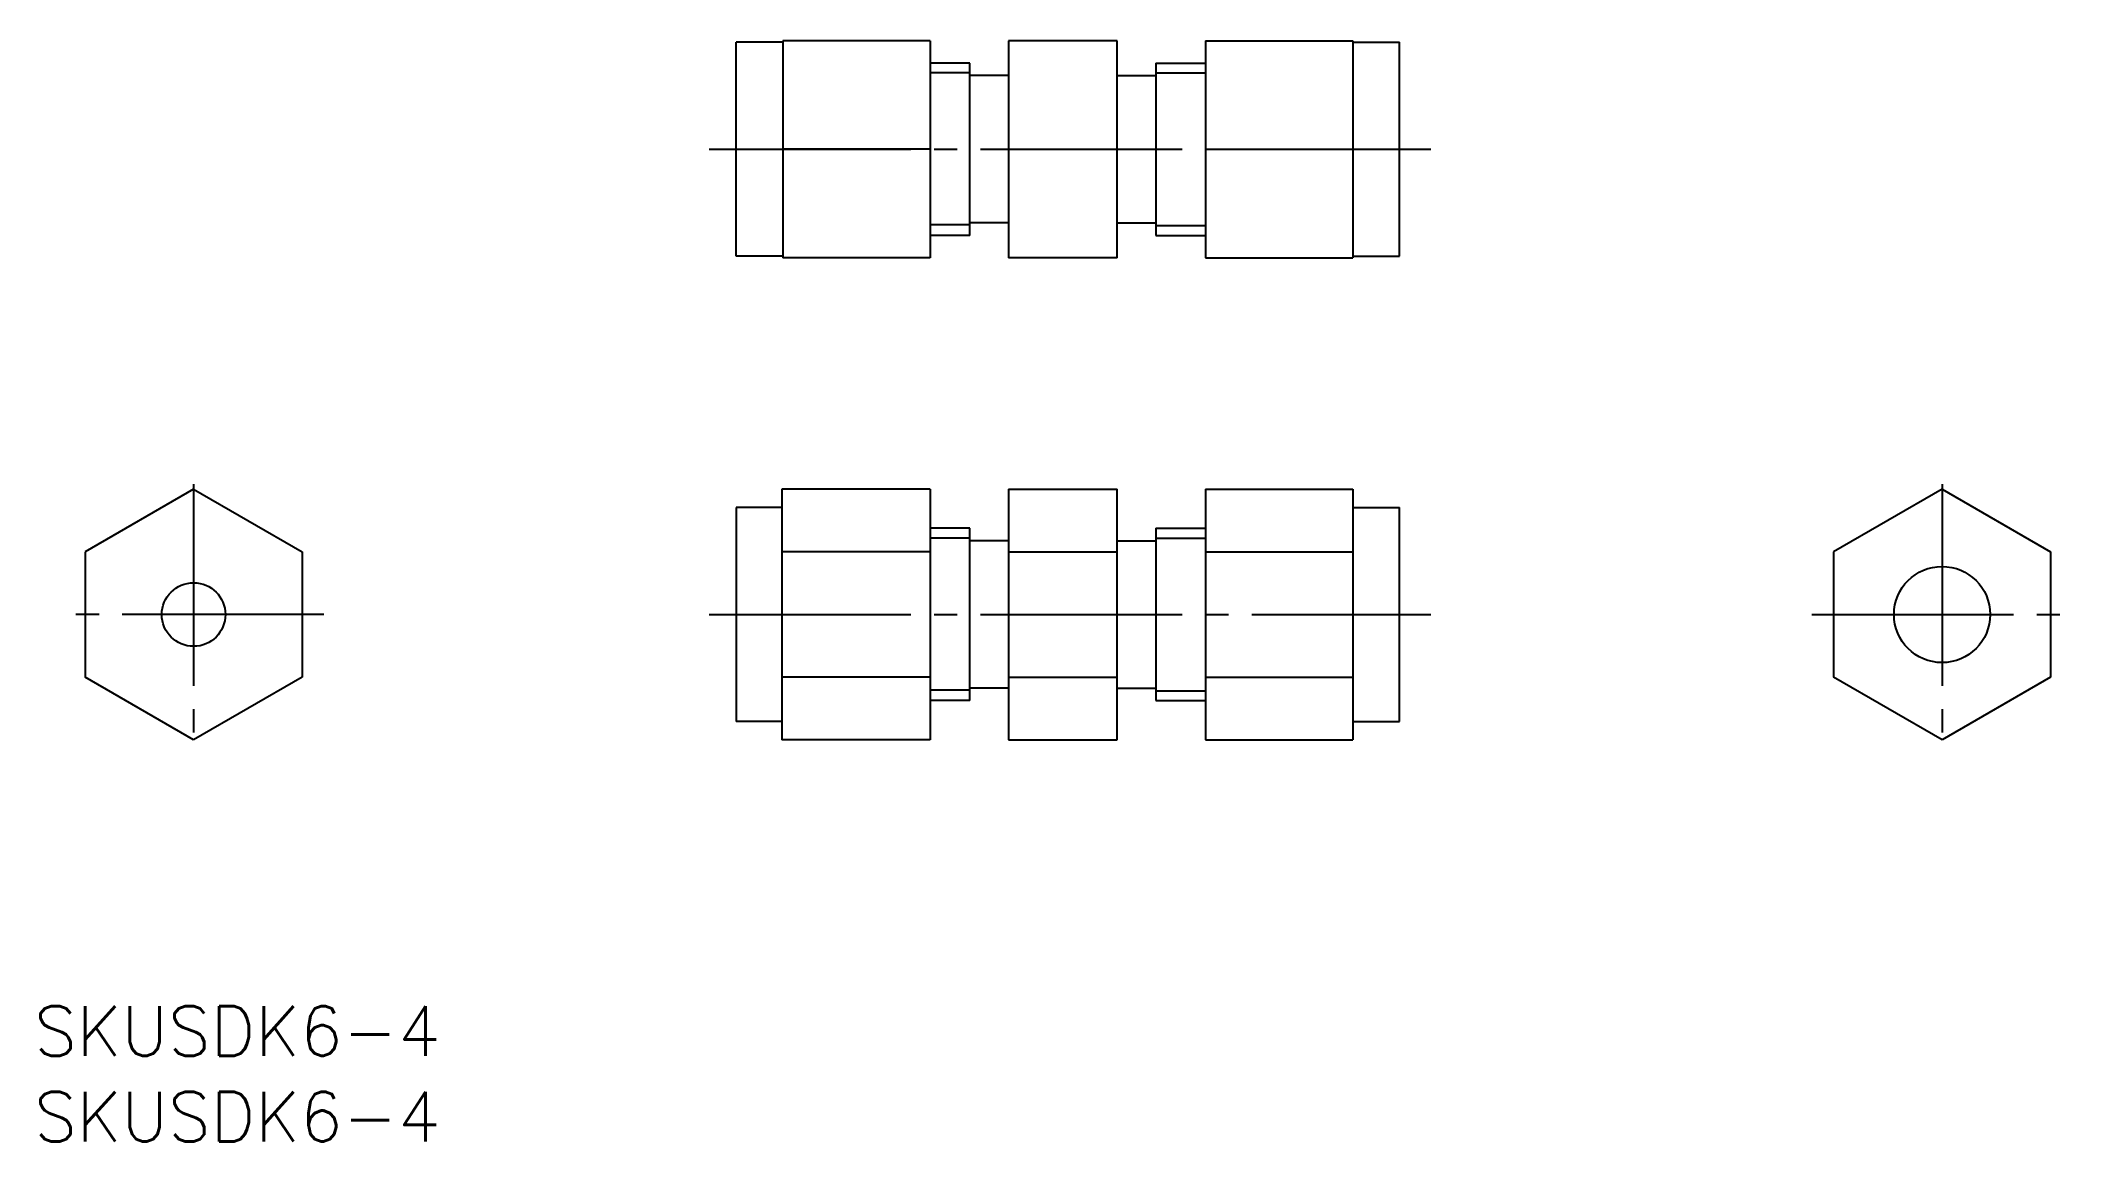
# Model space of a CAD drawing. Extents: x 48 to 179, y 85 to 155.
import ezdxf

# ---------------------------------------------------------------- set-up
doc = ezdxf.new("R2010")
doc.units = 0
doc.linetypes.add('CENTER', pattern=[17.5, 13, -1.5, 1.5, -1.5])
doc.layers.get('0').update_dxf_attribs({"linetype": 'CONTINUOUS'})
doc.layers.add('CENTER', color=1, linetype='CENTER')
doc.styles.get("Standard").update_dxf_attribs({"font": 'txt.shx', "bigfont": 'extfont.shx'})

msp = doc.modelspace()

# ---------------------------------------------------------------- linework, layer by layer
at = {"color": 7, "linetype": 'CONTINUOUS'}
for p, q in [((95.62, 155.39), (92.62, 155.39)), ((92.62, 141.59), (92.62, 155.39)), ((95.62, 155.49), (95.62, 141.49)), ((105.12, 155.49), (95.62, 155.49)), ((105.12, 155.49), (105.12, 141.49)), ((117.18, 155.49), (110.18, 155.49)), ((110.18, 155.49), (110.18, 141.49)), ((117.18, 141.49), (117.18, 155.49)), ((122.88, 155.49), (122.88, 141.49)), ((122.88, 155.49), (132.38, 155.49)), ((132.38, 155.49), (132.38, 141.49)), ((132.38, 155.39), (135.38, 155.39)), ((135.38, 141.59), (135.38, 155.39)), ((107.68, 154.05), (105.12, 154.05)), ((107.68, 142.94), (107.68, 154.05)), ((119.68, 154.05), (119.68, 142.94)), ((119.68, 154.05), (122.88, 154.05)), ((110.18, 153.24), (107.68, 153.24)), ((117.18, 153.24), (119.68, 153.24)), ((105.12, 148.49), (95.62, 148.49)), ((110.18, 148.49), (117.18, 148.49)), ((122.88, 148.49), (132.38, 148.49)), ((107.68, 142.94), (105.12, 142.94)), ((110.18, 143.74), (107.68, 143.74)), ((117.18, 143.74), (119.68, 143.74)), ((119.68, 142.94), (122.88, 142.94)), ((95.62, 141.59), (92.62, 141.59)), ((132.38, 141.59), (135.38, 141.59)), ((105.12, 141.49), (95.62, 141.49)), ((117.18, 141.49), (110.18, 141.49)), ((122.88, 141.49), (132.38, 141.49)), ((57.62, 126.58), (50.62, 122.54)), ((57.62, 126.58), (64.62, 122.54)), ((105.12, 126.58), (95.56, 126.58)), ((95.56, 126.58), (95.56, 110.41)), ((105.12, 126.58), (105.12, 110.41)), ((110.18, 126.58), (110.18, 110.41)), ((110.18, 126.58), (117.18, 126.58)), ((117.18, 110.41), (117.18, 126.58)), ((122.88, 126.58), (122.88, 110.41)), ((122.88, 126.58), (132.38, 126.58)), ((132.38, 126.58), (132.38, 110.41)), ((170.38, 126.58), (163.38, 122.54)), ((170.38, 126.58), (177.38, 122.54)), ((95.56, 125.39), (92.62, 125.39)), ((92.62, 125.39), (92.62, 111.59)), ((132.38, 125.39), (135.38, 125.39)), ((135.38, 111.59), (135.38, 125.39)), ((107.68, 124.05), (105.12, 124.05)), ((107.68, 112.94), (107.68, 124.05)), ((110.18, 123.24), (107.68, 123.24)), ((117.18, 123.24), (119.68, 123.24)), ((119.68, 124.05), (122.88, 124.05)), ((119.68, 124.05), (119.68, 112.94)), ((50.62, 122.54), (50.62, 114.45)), ((64.62, 122.54), (64.62, 114.45)), ((105.12, 122.54), (95.56, 122.54)), ((110.18, 122.54), (117.18, 122.54)), ((122.88, 122.54), (132.38, 122.54)), ((163.38, 122.54), (163.38, 114.45)), ((177.38, 122.54), (177.38, 114.45)), ((57.62, 110.41), (50.62, 114.45)), ((64.62, 114.45), (57.62, 110.41)), ((105.12, 114.45), (95.56, 114.45)), ((110.18, 114.45), (117.18, 114.45)), ((122.88, 114.45), (132.38, 114.45)), ((170.38, 110.41), (163.38, 114.45)), ((177.38, 114.45), (170.38, 110.41)), ((107.68, 112.94), (105.12, 112.94)), ((110.18, 113.74), (107.68, 113.74)), ((117.18, 113.74), (119.68, 113.74)), ((119.68, 112.94), (122.88, 112.94)), ((95.56, 111.59), (92.62, 111.59)), ((132.38, 111.59), (135.38, 111.59)), ((105.12, 110.41), (95.56, 110.41)), ((110.18, 110.41), (117.18, 110.41)), ((122.88, 110.41), (132.38, 110.41))]:
    msp.add_line(p, q, dxfattribs=at)
at = {"color": 3, "linetype": 'CONTINUOUS'}
for p, q in [((107.68, 153.41), (105.12, 153.41)), ((119.68, 153.41), (122.88, 153.41)), ((107.68, 143.62), (105.12, 143.62)), ((119.68, 143.57), (122.88, 143.57)), ((107.68, 123.41), (105.12, 123.41)), ((119.68, 123.41), (122.88, 123.41)), ((107.68, 113.62), (105.12, 113.62)), ((119.68, 113.57), (122.88, 113.57))]:
    msp.add_line(p, q, dxfattribs=at)
at = {"color": 7, "linetype": 'CONTINUOUS'}
for centre, radius in [((170.38, 118.49), 3.1), ((57.62, 118.49), 2.05)]:
    msp.add_circle(centre, radius, dxfattribs=at)
at = {"layer": 'CENTER', "color": 1, "linetype": 'CENTER'}
for p, q in [((90.87, 148.49), (137.4, 148.49)), ((57.62, 126.89), (57.62, 110.09)), ((170.38, 126.89), (170.38, 110.09)), ((66.02, 118.49), (49.22, 118.49)), ((90.87, 118.49), (137.4, 118.49)), ((161.98, 118.49), (178.78, 118.49))]:
    msp.add_line(p, q, dxfattribs=at)

# ---------------------------------------------------------------- texts
at = {"color": 7, "linetype": 'CONTINUOUS'}
for p in [(47.34, 90.03), (47.34, 84.52)]:
    msp.add_text('SKUSDK6-4', height=3.2, dxfattribs=at).set_placement(p)

doc.saveas('drawing.dxf')
